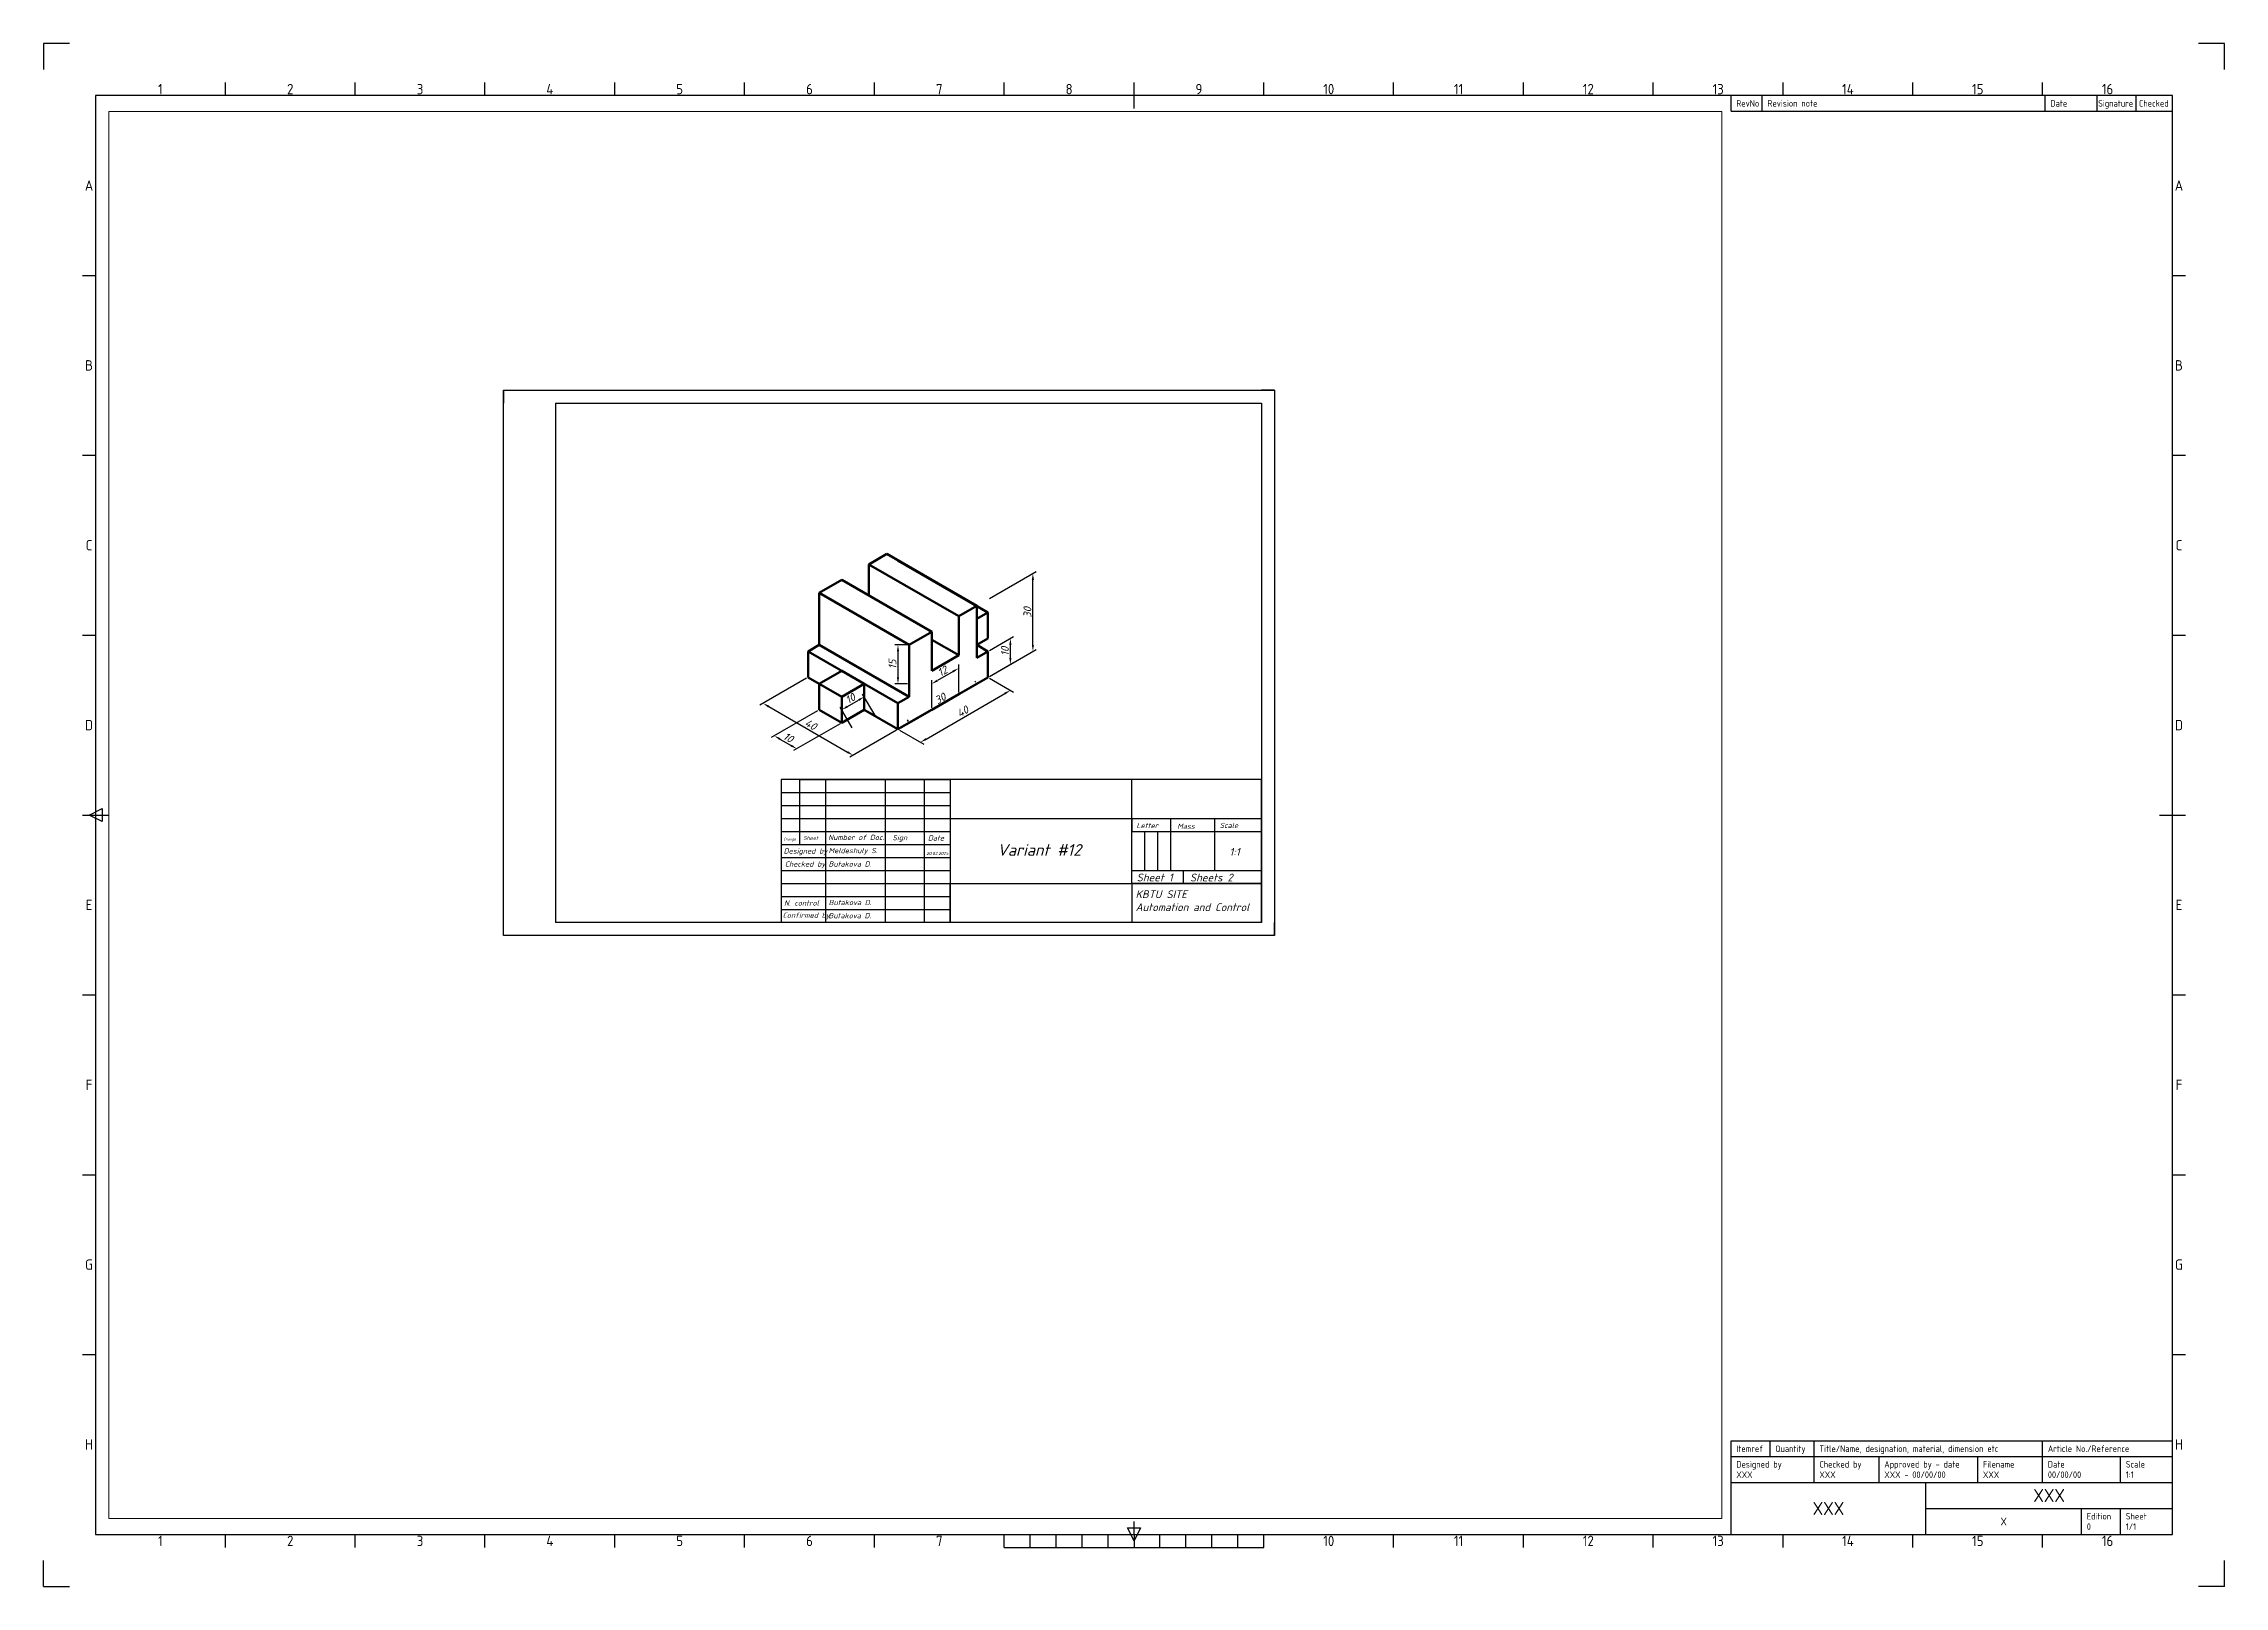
# Paper-space layout 'ISO A1 Layout' of a CAD drawing. Header units: millimetres. Extents: x 0 to 840, y 0 to 594.
import ezdxf
from ezdxf.enums import TextEntityAlignment as Align

# ---------------------------------------------------------------- set-up
doc = ezdxf.new("R2010")
doc.units = ezdxf.units.MM
for name, color, linetype in [('Model-Front', 7, 'Continuous'), ('Title Block', 7, 'Continuous'), ('Viewport', 5, 'Continuous')]:
    doc.layers.add(name, color=color, linetype=linetype)
doc.styles.add('ISO Proportional', font='isocp.shx')
doc.styles.get("Standard").update_dxf_attribs({"font": 'isocpeui.ttf', "height": 3})
doc.styles.add('style1', font='isocpeui.ttf', dxfattribs={"height": 4.5})
doc.dimstyles.new('Copy(5) of ISO-25', dxfattribs={"dimscale": 0, "dimtxt": 3, "dimasz": 2.5, "dimexe": 1.25, "dimexo": 0.625, "dimtad": 1, "dimtoh": 1, "dimtxsty": 'Standard', "dimcen": 2.5, "dimadec": 0, "dimazin": 0, "dimtfac": 1, "dimtmove": 0, "dimatfit": 3, "dimfxl": 1, "dimarcsym": 0})

# ---------------------------------------------------------------- blocks, each defined once
blk = doc.blocks.new('ISO A1 title block')
at = {"layer": 'Title Block'}
for p, q in [((10, 594), (0, 594)), ((0, 594), (0, 584)), ((840, 594), (830, 594)), ((840, 584), (840, 594)), ((820, 574), (20, 574)), ((20, 574), (20, 20)), ((70, 574), (70, 579)), ((120, 574), (120, 579)), ((170, 574), (170, 579)), ((220, 574), (220, 579)), ((270, 574), (270, 579)), ((320, 574), (320, 579)), ((370, 574), (370, 579)), ((420, 569), (420, 579)), ((470, 574), (470, 579)), ((520, 574), (520, 579)), ((570, 574), (570, 579)), ((620, 574), (620, 579)), ((650, 568), (650, 574)), ((662, 568), (662, 574)), ((670, 574), (670, 579)), ((720, 574), (720, 579)), ((770, 574), (770, 579)), ((771, 568), (771, 574)), ((791, 568), (791, 574)), ((806, 568), (806, 574)), ((820, 20), (820, 574)), ((650, 568), (820, 568)), ((15, 504.75), (20, 504.75)), ((820, 504.75), (825, 504.75)), ((15, 435.5), (20, 435.5)), ((820, 435.5), (825, 435.5)), ((15, 366.25), (20, 366.25)), ((820, 366.25), (825, 366.25)), ((15, 297), (25, 297)), ((17.5, 297), (22.5, 299.5)), ((22.5, 294.5), (17.5, 297)), ((22.5, 299.5), (22.5, 294.5)), ((815, 297), (825, 297)), ((15, 227.75), (20, 227.75)), ((820, 227.75), (825, 227.75)), ((15, 158.5), (20, 158.5)), ((820, 158.5), (825, 158.5)), ((15, 89.25), (20, 89.25)), ((820, 89.25), (825, 89.25)), ((650, 56), (820, 56)), ((650, 50), (650, 56)), ((665, 50), (665, 56)), ((682, 50), (682, 56)), ((770, 50), (770, 56)), ((650, 50), (820, 50)), ((650, 20), (650, 50)), ((682, 40), (682, 50)), ((707, 40), (707, 50)), ((745, 40), (745, 50)), ((770, 40), (770, 50)), ((800, 40), (800, 50)), ((650, 40), (820, 40)), ((725, 20), (725, 40)), ((725, 30), (820, 30)), ((785, 20), (785, 30)), ((800, 20), (800, 30)), ((20, 20), (820, 20)), ((70, 15), (70, 20)), ((120, 15), (120, 20)), ((170, 15), (170, 20)), ((220, 15), (220, 20)), ((270, 15), (270, 20)), ((320, 15), (320, 20)), ((370, 15), (370, 20)), ((380, 15), (380, 20)), ((390, 15), (390, 20)), ((400, 15), (400, 20)), ((410, 15), (410, 20)), ((417.5, 22.5), (422.5, 22.5)), ((420, 17.5), (417.5, 22.5)), ((420, 20), (420, 25)), ((422.5, 22.5), (420, 17.5)), ((420, 20), (420, 15)), ((430, 15), (430, 20)), ((440, 15), (440, 20)), ((450, 15), (450, 20)), ((460, 15), (460, 20)), ((470, 15), (470, 20)), ((520, 15), (520, 20)), ((570, 15), (570, 20)), ((620, 15), (620, 20)), ((670, 15), (670, 20)), ((720, 15), (720, 20)), ((770, 15), (770, 20)), ((0, 0), (0, 10)), ((370, 15), (470, 15)), ((840, 0), (840, 10)), ((0, 0), (10, 0)), ((840, 0), (830, 0))]:
    blk.add_line(p, q, dxfattribs=at)
at = {"layer": 'Title Block', "style": 'ISO Proportional'}
for s, p in [('1', (45, 576.5)), ('2', (95, 576.5)), ('3', (145, 576.5)), ('4', (195, 576.5)), ('5', (245, 576.5)), ('6', (295, 576.5)), ('7', (345, 576.5)), ('8', (395, 576.5)), ('9', (445, 576.5)), ('10', (495, 576.5)), ('11', (545, 576.5)), ('12', (595, 576.5)), ('13', (645, 576.5)), ('14', (695, 576.5)), ('15', (745, 576.5)), ('16', (795, 576.5)), ('A', (17.5, 539.375)), ('A', (822.5, 539.375)), ('B', (17.5, 470.125)), ('B', (822.5, 470.125)), ('C', (17.5, 400.875)), ('C', (822.5, 400.875)), ('D', (17.5, 331.625)), ('D', (822.5, 331.625)), ('E', (17.5, 262.375)), ('E', (822.5, 262.375)), ('F', (17.5, 193.125)), ('F', (822.5, 193.125)), ('G', (17.5, 123.875)), ('G', (822.5, 123.875)), ('H', (17.5, 54.625)), ('H', (822.5, 54.625)), ('1', (45, 17.5)), ('2', (95, 17.5)), ('3', (145, 17.5)), ('4', (195, 17.5)), ('5', (245, 17.5)), ('6', (295, 17.5)), ('7', (345, 17.5)), ('10', (495, 17.5)), ('11', (545, 17.5)), ('12', (595, 17.5)), ('13', (645, 17.5)), ('14', (695, 17.5)), ('15', (745, 17.5)), ('16', (795, 17.5))]:
    blk.add_text(s, height=4, dxfattribs=at).set_placement(p, align=Align.MIDDLE)
for s, p in [('RevNo', (652, 571)), ('Revision note', (664, 571)), ('Date', (773, 571)), ('Signature', (791.361, 571)), ('Checked', (807.083, 571)), ('Itemref', (652, 53)), ('Quantity', (667, 53)), ('Title/Name, designation, material, dimension etc', (684, 53)), ('Article No./Reference', (772, 53)), ('Designed by', (652, 47)), ('Checked by', (684, 47)), ('Approved by - date', (709, 47)), ('Filename', (747, 47)), ('Date', (772, 47)), ('Scale', (802, 47)), ('Edition', (787, 27)), ('Sheet', (802, 27))]:
    blk.add_text(s, height=2.5, dxfattribs=at).set_placement(p, align=Align.MIDDLE_LEFT)
at = {"layer": 'Title Block', "style": 'ISO Proportional', "flags": 8}
for tag, p in [('DESIGNED_BY', (652, 43)), ('CHECKED_BY', (684, 43)), ('APPROVED_BY_DATE', (709, 43)), ('FILENAME', (747, 43)), ('DATE', (772, 43)), ('SCALE', (802, 43)), ('EDITION', (787, 23)), ('SHEET', (802, 23))]:
    blk.add_attdef(tag, text='', height=2.5, dxfattribs=at).set_placement(p, align=Align.MIDDLE_LEFT)
for tag, height, p in [('TITLE', 5, (772.5, 35)), ('OWNER', 5, (687.5, 30)), ('DRAWING_NUMBER', 3, (755, 25))]:
    blk.add_attdef(tag, text='', height=height, dxfattribs=at).set_placement(p, align=Align.MIDDLE)
blk = doc.blocks.new('*D88')
at = {"layer": 'Defpoints', "color": 0, "transparency": 16777216}
for p in [(363.73, 350), (372.39, 345), (329.09, 330)]:
    blk.add_point(p, dxfattribs=at)
at = {"layer": 'Model-Front', "color": 0, "lineweight": -2, "transparency": 16777216}
for p, q in [((364.36, 349.64), (373.64, 344.28)), ((339.91, 326.25), (370.23, 343.75)), ((329.71, 329.64), (339, 324.28))]:
    blk.add_line(p, q, dxfattribs=at)
at = {"layer": 'Model-Front', "color": 0, "transparency": 16777216}
for points in [[(370.02, 344.11), (370.43, 343.39), (372.39, 345)], [(339.71, 326.61), (340.12, 325.89), (337.75, 325)]]:
    blk.add_solid(points, dxfattribs=at)
at = {"layer": 'Model-Front', "color": 0, "lineweight": 30, "transparency": 16777216, "insert": (354.01, 336.84), "char_height": 3, "attachment_point": 5, "rotation": 30}
blk.add_mtext('40', dxfattribs=at)
blk = doc.blocks.new('*D90')
at = {"layer": 'Defpoints', "color": 0, "transparency": 16777216}
for p in [(294.45, 350), (329.09, 330), (311.77, 320)]:
    blk.add_point(p, dxfattribs=at)
at = {"layer": 'Model-Front', "color": 0, "lineweight": -2, "transparency": 16777216}
for p, q in [((293.82, 349.64), (275.88, 339.28)), ((279.29, 338.75), (309.6, 321.25)), ((328.46, 329.64), (310.52, 319.28))]:
    blk.add_line(p, q, dxfattribs=at)
at = {"layer": 'Model-Front', "color": 0, "transparency": 16777216}
for points in [[(279.5, 339.11), (279.08, 338.39), (277.13, 340)], [(309.81, 321.61), (309.4, 320.89), (311.77, 320)]]:
    blk.add_solid(points, dxfattribs=at)
at = {"layer": 'Model-Front', "color": 0, "lineweight": 30, "transparency": 16777216, "insert": (295.51, 331.84), "char_height": 3, "attachment_point": 5, "rotation": 330}
blk.add_mtext('40', dxfattribs=at)
blk = doc.blocks.new('*D91')
at = {"layer": 'Defpoints', "color": 0, "transparency": 16777216}
for p in [(372.39, 365), (363.73, 360), (363.73, 350)]:
    blk.add_point(p, dxfattribs=at)
at = {"layer": 'Model-Front', "color": 0, "lineweight": -2, "transparency": 16777216}
for p, q in [((364.36, 360.36), (373.64, 365.72)), ((372.39, 357.5), (372.39, 362.5)), ((364.36, 350.36), (373.64, 355.72))]:
    blk.add_line(p, q, dxfattribs=at)
at = {"layer": 'Model-Front', "color": 0, "transparency": 16777216}
for points in [[(371.97, 362.5), (372.81, 362.5), (372.39, 365)], [(371.97, 357.5), (372.81, 357.5), (372.39, 355)]]:
    blk.add_solid(points, dxfattribs=at)
at = {"layer": 'Model-Front', "color": 0, "lineweight": 30, "transparency": 16777216, "insert": (370.27, 360), "char_height": 3, "attachment_point": 5, "rotation": 90}
blk.add_mtext('10', dxfattribs=at)
blk = doc.blocks.new('*D92')
at = {"layer": 'Defpoints', "color": 0, "transparency": 16777216}
for p in [(381.05, 390), (363.73, 380), (363.73, 350)]:
    blk.add_point(p, dxfattribs=at)
at = {"layer": 'Model-Front', "color": 0, "lineweight": -2, "transparency": 16777216}
for p, q in [((364.36, 380.36), (382.3, 390.72)), ((381.05, 362.5), (381.05, 387.5)), ((364.36, 350.36), (382.3, 360.72))]:
    blk.add_line(p, q, dxfattribs=at)
at = {"layer": 'Model-Front', "color": 0, "transparency": 16777216}
for points in [[(380.63, 387.5), (381.47, 387.5), (381.05, 390)], [(380.63, 362.5), (381.47, 362.5), (381.05, 360)]]:
    blk.add_solid(points, dxfattribs=at)
at = {"layer": 'Model-Front', "color": 0, "lineweight": 30, "transparency": 16777216, "insert": (378.93, 375), "char_height": 3, "attachment_point": 5, "rotation": 90}
blk.add_mtext('30', dxfattribs=at)
blk = doc.blocks.new('*D93')
at = {"layer": 'Defpoints', "color": 0, "transparency": 16777216}
for p in [(298.78, 337.5), (307.44, 332.5), (290.12, 322.5)]:
    blk.add_point(p, dxfattribs=at)
at = {"layer": 'Model-Front', "color": 0, "lineweight": -2, "transparency": 16777216}
for p, q in [((298.15, 337.14), (280.21, 326.78)), ((306.81, 332.14), (288.87, 321.78)), ((283.62, 326.25), (287.95, 323.75))]:
    blk.add_line(p, q, dxfattribs=at)
at = {"layer": 'Model-Front', "color": 0, "transparency": 16777216}
for points in [[(283.83, 326.61), (283.41, 325.89), (281.46, 327.5)], [(288.16, 324.11), (287.75, 323.39), (290.12, 322.5)]]:
    blk.add_solid(points, dxfattribs=at)
at = {"layer": 'Model-Front', "color": 0, "lineweight": 30, "transparency": 16777216, "insert": (286.85, 326.84), "char_height": 3, "attachment_point": 5, "rotation": 330}
blk.add_mtext('10', dxfattribs=at)
blk = doc.blocks.new('*D94')
at = {"layer": 'Defpoints', "color": 0, "transparency": 16777216}
for p in [(316.1, 342.5), (311.77, 330), (320.43, 335)]:
    blk.add_point(p, dxfattribs=at)
at = {"layer": 'Model-Front', "color": 0, "lineweight": -2, "transparency": 16777216}
for p, q in [((311.46, 330.54), (306.81, 338.58)), ((309.6, 338.75), (313.93, 341.25)), ((320.12, 335.54), (315.47, 343.58))]:
    blk.add_line(p, q, dxfattribs=at)
at = {"layer": 'Model-Front', "color": 0, "transparency": 16777216}
for points in [[(309.4, 339.11), (309.81, 338.39), (307.44, 337.5)], [(313.73, 341.61), (314.14, 340.89), (316.1, 342.5)]]:
    blk.add_solid(points, dxfattribs=at)
at = {"layer": 'Model-Front', "color": 0, "lineweight": 30, "transparency": 16777216, "insert": (310.71, 341.84), "char_height": 3, "attachment_point": 5, "rotation": 30}
blk.add_mtext('10', dxfattribs=at)
blk = doc.blocks.new('*D95')
at = {"layer": 'Defpoints', "color": 0, "transparency": 16777216}
for p in [(333.42, 362.5), (329.09, 347.5), (333.42, 347.5)]:
    blk.add_point(p, dxfattribs=at)
at = {"layer": 'Model-Front', "color": 0, "lineweight": -2, "transparency": 16777216}
for p, q in [((332.79, 362.5), (327.84, 362.5)), ((329.09, 360), (329.09, 350)), ((332.79, 347.5), (327.84, 347.5))]:
    blk.add_line(p, q, dxfattribs=at)
at = {"layer": 'Model-Front', "color": 0, "transparency": 16777216}
for points in [[(328.67, 360), (329.51, 360), (329.09, 362.5)], [(328.67, 350), (329.51, 350), (329.09, 347.5)]]:
    blk.add_solid(points, dxfattribs=at)
at = {"layer": 'Model-Front', "color": 0, "lineweight": 30, "transparency": 16777216, "insert": (326.96, 355), "char_height": 3, "attachment_point": 5, "rotation": 90}
blk.add_mtext('15', dxfattribs=at)
blk = doc.blocks.new('*D96')
at = {"layer": 'Defpoints', "color": 0, "transparency": 16777216}
for p in [(342.08, 347.5), (342.08, 337.5), (352.47, 343.5)]:
    blk.add_point(p, dxfattribs=at)
at = {"layer": 'Model-Front', "color": 0, "lineweight": -2, "transparency": 16777216}
for p, q in [((352.47, 344.22), (352.47, 354.94)), ((342.08, 338.22), (342.08, 348.94)), ((350.31, 352.25), (344.25, 348.75))]:
    blk.add_line(p, q, dxfattribs=at)
at = {"layer": 'Model-Front', "color": 0, "transparency": 16777216}
for points in [[(350.1, 352.61), (350.52, 351.89), (352.47, 353.5)], [(344.04, 349.11), (344.45, 348.39), (342.08, 347.5)]]:
    blk.add_solid(points, dxfattribs=at)
at = {"layer": 'Model-Front', "color": 0, "lineweight": 30, "transparency": 16777216, "insert": (346.21, 352.34), "char_height": 3, "attachment_point": 5, "rotation": 30}
blk.add_mtext('12', dxfattribs=at)
blk = doc.blocks.new('*D97')
at = {"layer": 'Defpoints', "color": 0, "transparency": 16777216}
for p in [(359.4, 347.5), (359.4, 347.5), (333.42, 332.5)]:
    blk.add_point(p, dxfattribs=at)
at = {"layer": 'Model-Front', "color": 0, "lineweight": -2, "transparency": 16777216}
for p, q in [((335.58, 333.75), (357.24, 346.25)), ((359.09, 348.04), (358.78, 348.58)), ((333.11, 333.04), (332.79, 333.58))]:
    blk.add_line(p, q, dxfattribs=at)
at = {"layer": 'Model-Front', "color": 0, "transparency": 16777216}
for points in [[(357.03, 346.61), (357.44, 345.89), (359.4, 347.5)], [(335.38, 334.11), (335.79, 333.39), (333.42, 332.5)]]:
    blk.add_solid(points, dxfattribs=at)
at = {"layer": 'Model-Front', "color": 0, "lineweight": 30, "transparency": 16777216, "insert": (345.35, 341.84), "char_height": 3, "attachment_point": 5, "rotation": 30}
blk.add_mtext('30', dxfattribs=at)

psp = doc.layouts.new('ISO A1 Layout')

# ---------------------------------------------------------------- linework, layer by layer
at = {"layer": 'Defpoints'}
psp.add_lwpolyline([(177.129, 460.632), (474.129, 460.632), (474.129, 250.632), (177.129, 250.632)], close=True, dxfattribs=at)
at = {"layer": 'Model-Front'}
for p, q in [((177.129, 460.632), (197.129, 460.632)), ((177.129, 460.632), (177.129, 455.632)), ((197.129, 455.632), (197.129, 255.632)), ((197.129, 455.632), (469.129, 455.632)), ((474.129, 460.632), (469.129, 460.632)), ((469.129, 455.632), (469.129, 255.632)), ((469.129, 310.632), (284.129, 310.632)), ((284.129, 310.632), (284.129, 255.632)), ((284.129, 310.632), (284.129, 305.632)), ((284.129, 310.632), (284.129, 305.632)), ((284.129, 305.632), (349.129, 305.632)), ((284.129, 305.632), (284.129, 300.632)), ((291.129, 310.632), (349.129, 310.632)), ((291.129, 310.632), (291.129, 285.632)), ((291.129, 310.632), (301.129, 310.632)), ((301.129, 310.632), (301.129, 255.632)), ((339.129, 310.632), (324.129, 310.632)), ((324.129, 310.632), (324.129, 255.632)), ((349.129, 310.632), (339.129, 310.632)), ((339.129, 310.632), (339.129, 255.632)), ((349.129, 310.632), (349.129, 255.632)), ((349.129, 310.632), (349.129, 295.632)), ((419.129, 270.632), (419.129, 310.632)), ((469.129, 255.632), (469.129, 310.632)), ((284.129, 300.632), (349.129, 300.632)), ((284.129, 300.632), (284.129, 295.632)), ((284.129, 295.632), (349.129, 295.632)), ((284.129, 295.632), (284.129, 290.632)), ((349.129, 295.632), (469.129, 295.632)), ((419.129, 295.632), (419.129, 290.632)), ((434.129, 290.632), (434.129, 295.632)), ((451.129, 290.632), (451.129, 295.632)), ((284.129, 290.632), (349.129, 290.632)), ((284.129, 290.632), (284.129, 285.632)), ((284.129, 285.632), (349.129, 285.632)), ((284.129, 285.632), (284.129, 280.632)), ((419.129, 290.632), (469.129, 290.632)), ((424.129, 275.632), (424.129, 290.632)), ((429.129, 275.632), (429.129, 290.632)), ((434.129, 275.632), (434.129, 290.632)), ((451.129, 275.632), (451.129, 290.632)), ((284.129, 280.632), (349.129, 280.632)), ((284.129, 280.632), (284.129, 275.632)), ((284.129, 275.632), (349.129, 275.632)), ((284.129, 275.632), (284.129, 270.632)), ((284.129, 270.632), (349.129, 270.632)), ((284.129, 270.632), (284.129, 265.632)), ((349.129, 255.632), (349.129, 270.632)), ((349.129, 270.632), (469.129, 270.632)), ((419.129, 270.632), (419.129, 275.632)), ((419.129, 275.632), (469.129, 275.632)), ((419.129, 275.632), (424.129, 275.632)), ((469.129, 270.632), (419.129, 270.632)), ((419.129, 270.632), (439.129, 270.632)), ((419.129, 270.632), (419.129, 255.632)), ((424.129, 275.632), (429.129, 275.632)), ((429.129, 275.632), (434.129, 275.632)), ((434.129, 275.632), (451.129, 275.632)), ((439.129, 270.632), (439.129, 275.632)), ((284.129, 265.632), (349.129, 265.632)), ((284.129, 265.632), (284.129, 260.632)), ((284.129, 260.632), (349.129, 260.632)), ((469.129, 255.632), (197.129, 255.632)), ((474.129, 250.632), (474.129, 255.632))]:
    psp.add_line(p, q, dxfattribs=at)
at = {"layer": 'Model-Front', "lineweight": 50}
for p, q in [((317.831, 393.5), (324.76, 397.5)), ((324.76, 397.5), (359.401, 377.5)), ((363.731, 375), (329.09, 395)), ((298.779, 382.5), (307.439, 387.5)), ((307.439, 387.5), (342.08, 367.5)), ((352.472, 373.5), (317.831, 393.5)), ((317.831, 393.5), (317.831, 381.5)), ((298.779, 362.5), (298.779, 382.5)), ((298.779, 362.5), (298.779, 382.5)), ((298.779, 382.5), (333.42, 362.5)), ((298.779, 362.5), (298.779, 382.5)), ((359.401, 377.5), (352.472, 373.5)), ((352.472, 358.5), (352.472, 373.5)), ((352.472, 373.5), (352.472, 358.5)), ((359.401, 357.5), (359.401, 377.5)), ((363.731, 375), (359.401, 372.5)), ((359.401, 372.5), (363.731, 375)), ((363.731, 365), (363.731, 375)), ((294.449, 360), (298.779, 362.5)), ((294.449, 360), (298.779, 362.5)), ((294.449, 360), (298.779, 362.5)), ((294.449, 360), (298.779, 362.5)), ((298.779, 362.5), (333.42, 342.5)), ((342.08, 367.5), (333.42, 362.5)), ((333.42, 362.5), (342.08, 367.5)), ((333.42, 362.5), (342.08, 367.5)), ((333.42, 342.5), (333.42, 362.5)), ((333.42, 342.5), (333.42, 362.5)), ((333.42, 362.5), (333.42, 347.5)), ((342.08, 367.5), (342.08, 352.5)), ((342.08, 367.5), (342.08, 352.5)), ((352.472, 358.5), (342.08, 364.5)), ((359.401, 362.5), (363.731, 365)), ((359.401, 362.5), (363.731, 365)), ((359.401, 357.5), (359.401, 362.5)), ((359.401, 357.5), (359.401, 362.5)), ((363.731, 360), (359.401, 362.5)), ((294.449, 350), (294.449, 360)), ((294.449, 360), (329.09, 340)), ((342.08, 352.5), (352.472, 358.5)), ((342.08, 352.5), (352.472, 358.5)), ((363.731, 360), (359.401, 357.5)), ((363.731, 360), (359.401, 357.5)), ((363.731, 360), (359.401, 357.5)), ((363.731, 350), (363.731, 360)), ((363.731, 350), (363.731, 360)), ((307.439, 342.5), (294.449, 350)), ((298.779, 347.5), (307.439, 352.5)), ((298.779, 337.5), (298.779, 347.5)), ((307.439, 352.5), (316.099, 347.5)), ((311.769, 350), (307.439, 352.5)), ((316.099, 347.5), (307.439, 342.5)), ((311.769, 350), (316.099, 347.5)), ((316.099, 347.5), (316.099, 337.5)), ((329.09, 330), (363.731, 350)), ((329.09, 330), (363.731, 350)), ((333.42, 332.5), (359.401, 347.5)), ((307.439, 332.5), (298.779, 337.5)), ((298.779, 337.5), (307.439, 332.5)), ((307.439, 342.5), (307.439, 332.5)), ((316.099, 337.5), (307.439, 332.5)), ((329.09, 330), (316.099, 337.5)), ((329.09, 330), (316.099, 337.5)), ((329.09, 330), (316.099, 337.5)), ((329.09, 330), (316.099, 337.5)), ((329.09, 330), (316.099, 337.5)), ((329.09, 330), (316.099, 337.5)), ((316.099, 337.5), (320.429, 335)), ((333.42, 342.5), (329.09, 340)), ((329.09, 340), (333.42, 342.5)), ((329.09, 340), (333.42, 342.5)), ((329.09, 340), (333.42, 342.5)), ((329.09, 340), (329.09, 330)), ((352.472, 343.5), (342.08, 337.5)), ((329.09, 330), (333.42, 332.5))]:
    psp.add_line(p, q, dxfattribs=at)

# ---------------------------------------------------------------- block references
at = {"layer": 'Title Block'}
ref = psp.add_blockref('ISO A1 title block', (0, 0), dxfattribs=at)
ref.add_attrib('CHECKED_BY', 'XXX', dxfattribs={"height": 2.5, "style": 'ISO Proportional'}).set_placement((684, 43), align=Align.MIDDLE_LEFT)
ref.add_attrib('OWNER', 'XXX', dxfattribs={"height": 5, "style": 'ISO Proportional'}).set_placement((687.5, 30), align=Align.MIDDLE)
ref.add_attrib('DESIGNED_BY', 'XXX', dxfattribs={"height": 2.5, "style": 'ISO Proportional'}).set_placement((652, 43), align=Align.MIDDLE_LEFT)
ref.add_attrib('FILENAME', 'XXX', dxfattribs={"height": 2.5, "style": 'ISO Proportional'}).set_placement((747, 43), align=Align.MIDDLE_LEFT)
ref.add_attrib('DRAWING_NUMBER', 'X', dxfattribs={"height": 3, "style": 'ISO Proportional'}).set_placement((755, 25), align=Align.MIDDLE)
ref.add_attrib('APPROVED_BY_DATE', 'XXX - 00/00/00', dxfattribs={"height": 2.5, "style": 'ISO Proportional'}).set_placement((709, 43), align=Align.MIDDLE_LEFT)
ref.add_attrib('TITLE', 'XXX', dxfattribs={"height": 5, "style": 'ISO Proportional'}).set_placement((772.5, 35), align=Align.MIDDLE)
ref.add_attrib('DATE', '00/00/00', dxfattribs={"height": 2.5, "style": 'ISO Proportional'}).set_placement((772, 43), align=Align.MIDDLE_LEFT)
ref.add_attrib('EDITION', '0', dxfattribs={"height": 2.5, "style": 'ISO Proportional'}).set_placement((787, 23), align=Align.MIDDLE_LEFT)
ref.add_attrib('SHEET', '1/1', dxfattribs={"height": 2.5, "style": 'ISO Proportional'}).set_placement((802, 23), align=Align.MIDDLE_LEFT)
ref.add_attrib('SCALE', '1:1', dxfattribs={"height": 2.5, "style": 'ISO Proportional'}).set_placement((802, 43), align=Align.MIDDLE_LEFT)

# ---------------------------------------------------------------- texts
at = {"layer": 'Model-Front', "insert": (284.957, 288.219), "char_height": 1, "width": 4.48286, "attachment_point": 1, "style": 'style1'}
psp.add_mtext('Change', dxfattribs=at)
at = {"layer": 'Model-Front', "attachment_point": 1, "style": 'style1'}
for s, width, gutter_width, insert, char_height in [('Sheet', 6.34368, 7.5, (292.569, 288.895), 1.5), ('Number of Doc.', 48, 10, (302.199, 289.377), 2), ('Sign', 15, 10, (326.938, 289.266), 2), ('Date', 7.17627, 10, (340.615, 289.133), 2), ('Letter', 11.92459, 10, (420.927, 293.947), 2), ('Mass', 32.48081, 10, (436.648, 293.68), 2), ('Scale', 14.33655, 10, (453.002, 293.991), 2), ('Designed by', 17.02725, 10, (285.049, 284.133), 2), ('Checked by', 19.07118, 10, (285.514, 279.118), 2), ('Meldeshuly S.', 20.24223, 10, (302.327, 284.3), 2), ('Butakova D.', 46.8017, 10, (302.327, 279.118), 2), ('20.02.2025', 7.248, 6.25, (340.02, 282.81), 1.25), ('1:1', 14.61638, 15, (456.751, 284.29), 3), ('Sheet 1', 17.07648, 15, (421.03, 274.441), 3), ('Sheets 2', 27.3113, 15, (441.553, 274.404), 3), ('N. control', 14.54707, 10, (285.204, 264.118), 2), ('Butakova D.', 46.8017, 10, (302.381, 264.324), 2), ('KBTU SITE\\PAutomation and Control', 54.2227, 15, (420.604, 267.994), 3), ('Confirmed by', 17.13578, 10, (284.675, 259.405), 2), ('Butakova D.', 46.8017, 10, (302.291, 259.231), 2)]:
    psp.add_mtext_dynamic_manual_height_columns(s, width=width, gutter_width=gutter_width, heights=[0], dxfattribs=dict(at, insert=insert, char_height=char_height))
at = {"layer": 'Model-Front', "insert": (367.336, 285.806), "char_height": 4.5, "attachment_point": 1, "style": 'style1'}
psp.add_mtext('Variant #12', dxfattribs=at)

# ---------------------------------------------------------------- dimensions: what is measured, and where the dimension line sits
at = {"layer": 'Model-Front', "lineweight": 30}
for base, p1, p2, picture, middle in [((381.051, 390), (363.731, 350), (363.731, 380), '*D92', (378.926, 375)), ((329.09, 347.5), (333.42, 362.5), (333.42, 347.5), '*D95', (326.965, 355)), ((372.391, 365), (363.731, 350), (363.731, 360), '*D91', (370.266, 360))]:
    dim = psp.add_linear_dim(base=base, p1=p1, p2=p2, angle=90, dimstyle='Copy(5) of ISO-25', override={"dimscale": 1}, dxfattribs=at)
    dim.commit()
    dim.dimension.update_dxf_attribs({"geometry": picture, "text_midpoint": middle})
for p1, p2, distance, picture, middle in [((352.472, 343.5), (342.08, 337.5), -8.66, '*D96', (346.214, 352.34)), ((294.449, 350), (329.09, 330), -17.321, '*D90', (295.511, 331.84)), ((311.769, 330), (320.429, 335), 8.66, '*D94', (310.707, 341.84)), ((329.09, 330), (363.731, 350), -8.66, '*D88', (354.008, 336.84)), ((333.42, 332.5), (359.401, 347.5), 0, '*D97', (345.348, 341.84)), ((298.779, 337.5), (307.439, 332.5), -17.321, '*D93', (286.851, 326.84))]:
    dim = psp.add_aligned_dim(p1=p1, p2=p2, distance=distance, dimstyle='Copy(5) of ISO-25', override={"dimscale": 1}, dxfattribs=at)
    dim.commit()
    dim.dimension.update_dxf_attribs({"geometry": picture, "text_midpoint": middle})

# ---------------------------------------------------------------- viewports
at = {"layer": 'Viewport'}
psp.add_viewport(center=(335.807, 297.043), size=(621.272, 541.73923), view_center_point=(210.196, 175.043), view_height=541.73923, dxfattribs=at)

doc.saveas('drawing.dxf')
